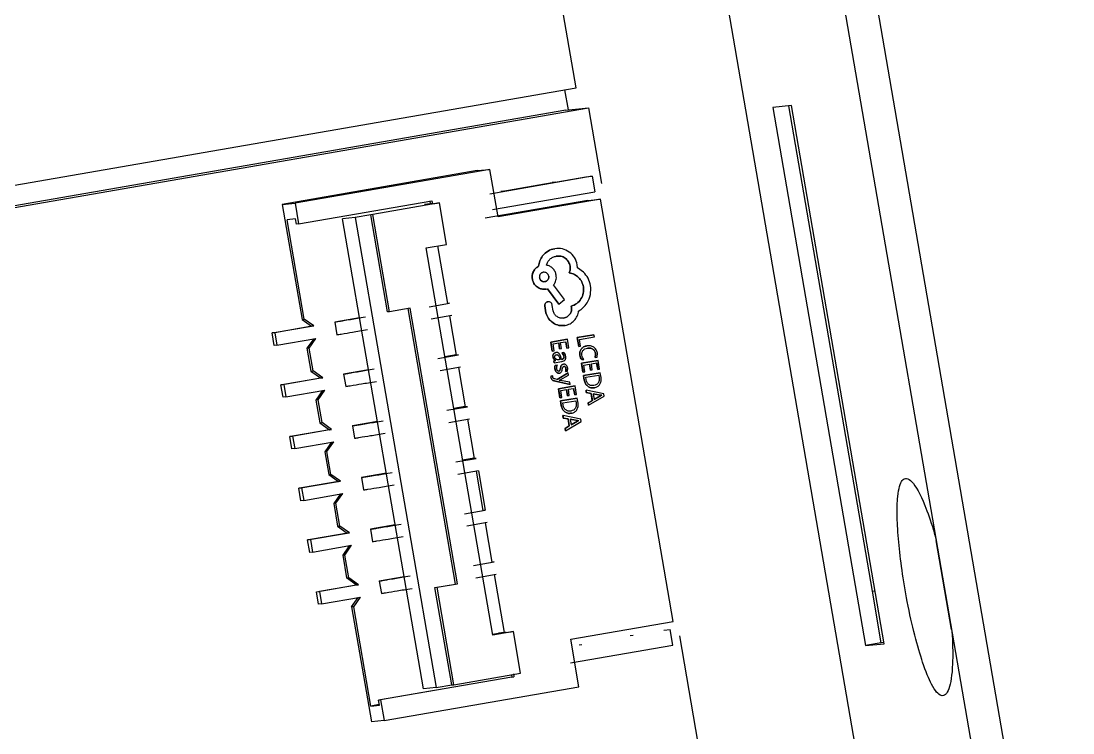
# Model space of a CAD drawing. Header units: millimetres. Extents: x 15 to 1184, y 5 to 836.
# Drawn here: x 823.96 to 833.98, y 615.25 to 622.03 of the extents above; entities that cross this region are included whole.
import ezdxf

# ---------------------------------------------------------------- set-up
doc = ezdxf.new("R2010")
doc.units = ezdxf.units.MM
doc.layers.get('0').update_dxf_attribs({"lineweight": 18})

msp = doc.modelspace()

# ---------------------------------------------------------------- linework, layer by layer
at = {"color": 7, "linetype": 'Continuous', "lineweight": 25}
for p, q in [((836.194, 598.476), (831.782, 624.098)), ((834.362, 607.296), (831.476, 624.049)), ((833.278, 607.151), (830.387, 623.939)), ((829.245, 621.393), (828.855, 623.66)), ((819.484, 619.699), (829.245, 621.393)), ((829.171, 621.184), (829.138, 621.375)), ((829.146, 621.181), (819.409, 619.491)), ((819.626, 619.513), (829.363, 621.203)), ((829.146, 621.181), (829.363, 621.203)), ((829.363, 621.203), (829.487, 620.481)), ((831.295, 621.223), (831.119, 621.205)), ((831.119, 621.205), (832.002, 616.081)), ((832.067, 616.6), (831.271, 621.221)), ((832.178, 616.099), (831.295, 621.223)), ((828.301, 620.604), (826.446, 620.282)), ((828.423, 620.616), (826.568, 620.294)), ((828.301, 620.604), (828.423, 620.616)), ((828.501, 620.163), (828.423, 620.616)), ((829.398, 620.55), (828.422, 620.381)), ((828.529, 620.406), (829.017, 620.49)), ((829.045, 620.493), (829.017, 620.49)), ((829.045, 620.493), (829.337, 620.544)), ((829.337, 620.544), (829.398, 620.55)), ((829.398, 620.55), (829.424, 620.402)), ((828.448, 620.233), (829.424, 620.402)), ((828.556, 620.408), (828.529, 620.406)), ((828.53, 620.404), (828.529, 620.406)), ((826.446, 620.282), (826.568, 620.294)), ((826.446, 620.282), (826.635, 619.188)), ((826.568, 620.294), (826.602, 620.097)), ((826.602, 620.097), (827.871, 620.317)), ((827.944, 620.296), (827.309, 620.186)), ((827.856, 620.287), (827.802, 620.282)), ((827.851, 620.315), (827.856, 620.287)), ((827.876, 620.289), (827.856, 620.287)), ((827.871, 620.317), (827.876, 620.289)), ((827.876, 620.289), (827.944, 620.296)), ((828.012, 619.902), (827.944, 620.296)), ((829.355, 620.32), (828.379, 620.151)), ((829.477, 620.332), (828.501, 620.163)), ((829.355, 620.32), (829.477, 620.332)), ((830.17, 616.312), (829.477, 620.332)), ((827.142, 620.159), (827.021, 620.146)), ((827.289, 620.184), (827.142, 620.159)), ((827.142, 620.159), (827.913, 615.682)), ((827.309, 620.186), (827.289, 620.184)), ((827.448, 619.258), (827.289, 620.184)), ((827.469, 619.26), (827.309, 620.186)), ((826.573, 620.144), (826.492, 620.136)), ((826.655, 619.19), (826.492, 620.136)), ((826.582, 620.095), (826.573, 620.144)), ((826.602, 620.097), (826.582, 620.095)), ((827.792, 615.669), (827.021, 620.146)), ((827.816, 619.868), (828.012, 619.902)), ((828.452, 616.18), (827.816, 619.868)), ((827.925, 619.887), (828.019, 619.34)), ((828.926, 619.793), (828.926, 619.793)), ((829.055, 619.79), (829.055, 619.79)), ((828.887, 619.693), (828.887, 619.693)), ((829.187, 619.695), (829.187, 619.695)), ((829.257, 619.68), (829.255, 619.707)), ((829.315, 619.638), (829.257, 619.68)), ((828.828, 619.572), (828.828, 619.571)), ((828.984, 619.599), (828.984, 619.599)), ((829.18, 619.631), (829.18, 619.631)), ((828.96, 619.476), (828.971, 619.478)), ((828.96, 619.476), (828.96, 619.476)), ((829.081, 619.332), (828.971, 619.478)), ((828.971, 619.478), (829.081, 619.332)), ((829.135, 619.378), (829.031, 619.517)), ((829.314, 619.496), (829.314, 619.496)), ((828.976, 619.356), (828.976, 619.356)), ((829.081, 619.332), (829.135, 619.378)), ((827.469, 619.26), (827.448, 619.258)), ((827.664, 619.294), (827.469, 619.26)), ((828.096, 616.667), (827.644, 619.29)), ((828.116, 616.669), (827.664, 619.294)), ((827.844, 619.308), (828.039, 619.342)), ((828.018, 619.34), (828.019, 619.34)), ((828.019, 619.34), (828.018, 619.34)), ((828.039, 619.342), (828.019, 619.34)), ((828.957, 619.249), (828.946, 619.317)), ((828.946, 619.317), (828.958, 619.25)), ((828.946, 619.317), (828.946, 619.317)), ((829.017, 619.319), (829.017, 619.326)), ((829.025, 619.268), (829.017, 619.319)), ((829.081, 619.332), (829.081, 619.332)), ((829.201, 619.304), (829.199, 619.313)), ((829.199, 619.313), (829.201, 619.304)), ((829.199, 619.313), (829.199, 619.313)), ((829.201, 619.304), (829.201, 619.304)), ((826.635, 619.188), (826.655, 619.19)), ((826.635, 619.188), (826.726, 619.123)), ((826.747, 619.125), (826.655, 619.19)), ((827.183, 619.201), (826.946, 619.16)), ((826.946, 619.16), (826.966, 619.041)), ((828.06, 619.224), (827.864, 619.19)), ((828.039, 619.222), (828.104, 618.847)), ((828.958, 619.25), (828.957, 619.249)), ((829.127, 619.2), (829.127, 619.2)), ((826.349, 619.058), (826.726, 619.123)), ((826.376, 619.061), (826.349, 619.058)), ((826.369, 618.94), (826.349, 619.058)), ((826.747, 619.125), (826.376, 619.061)), ((826.376, 619.061), (826.396, 618.942)), ((826.726, 619.123), (826.747, 619.125)), ((829.026, 619.154), (829.025, 619.154)), ((826.396, 618.942), (826.767, 619.007)), ((826.746, 619.003), (826.682, 618.912)), ((826.703, 618.914), (826.767, 619.007)), ((829.004, 618.972), (829.163, 618.998)), ((829.163, 618.998), (829.004, 618.972)), ((829.018, 618.886), (829.004, 618.972)), ((829.004, 618.972), (829.004, 618.972)), ((829.004, 618.972), (829.018, 618.886)), ((829.025, 618.954), (829.079, 618.963)), ((829.088, 618.906), (829.079, 618.963)), ((829.079, 618.963), (829.088, 618.906)), ((829.097, 618.966), (829.148, 618.975)), ((829.107, 618.909), (829.097, 618.966)), ((829.158, 618.913), (829.148, 618.975)), ((829.148, 618.975), (829.158, 618.913)), ((829.163, 618.998), (829.163, 618.998)), ((829.177, 618.916), (829.163, 618.998)), ((829.256, 619.014), (829.415, 619.04)), ((829.415, 619.04), (829.256, 619.014)), ((829.27, 618.929), (829.256, 619.014)), ((829.256, 619.014), (829.256, 619.014)), ((829.256, 619.014), (829.27, 618.929)), ((829.278, 618.996), (829.419, 619.02)), ((829.288, 618.932), (829.278, 618.996)), ((829.415, 619.04), (829.415, 619.04)), ((829.419, 619.02), (829.415, 619.04)), ((826.396, 618.942), (826.369, 618.94)), ((826.703, 618.914), (826.682, 618.912)), ((826.682, 618.912), (826.72, 618.695)), ((826.74, 618.697), (826.703, 618.914)), ((829.018, 618.886), (829.036, 618.889)), ((829.018, 618.886), (829.018, 618.886)), ((829.036, 618.889), (829.025, 618.954)), ((829.029, 618.858), (829.029, 618.858)), ((829.052, 618.872), (829.052, 618.872)), ((829.088, 618.906), (829.107, 618.909)), ((829.088, 618.906), (829.088, 618.906)), ((829.109, 618.87), (829.129, 618.873)), ((829.129, 618.873), (829.109, 618.87)), ((829.109, 618.87), (829.109, 618.87)), ((829.129, 618.873), (829.129, 618.873)), ((829.158, 618.913), (829.177, 618.916)), ((829.158, 618.913), (829.158, 618.913)), ((829.27, 618.929), (829.288, 618.932)), ((829.27, 618.929), (829.27, 618.929)), ((829.294, 618.905), (829.294, 618.905)), ((829.348, 618.935), (829.348, 618.935)), ((829.403, 618.905), (829.403, 618.905)), ((829.428, 618.864), (829.428, 618.864)), ((829.446, 618.828), (829.447, 618.867)), ((827.929, 618.815), (828.124, 618.849)), ((828.103, 618.851), (827.995, 618.832)), ((828.103, 618.849), (827.995, 618.83)), ((828.103, 618.847), (828.104, 618.847)), ((828.104, 618.847), (828.103, 618.847)), ((828.124, 618.849), (828.104, 618.847)), ((829.025, 618.83), (829.025, 618.83)), ((829.033, 618.794), (829.051, 618.797)), ((829.051, 618.797), (829.033, 618.794)), ((829.036, 618.774), (829.033, 618.794)), ((829.033, 618.794), (829.037, 618.774)), ((829.033, 618.794), (829.033, 618.794)), ((829.037, 618.774), (829.036, 618.774)), ((829.037, 618.774), (829.11, 618.786)), ((829.057, 618.851), (829.057, 618.851)), ((829.072, 618.848), (829.072, 618.848)), ((829.09, 618.804), (829.079, 618.802)), ((829.09, 618.804), (829.079, 618.802)), ((829.079, 618.802), (829.079, 618.802)), ((829.082, 618.83), (829.09, 618.804)), ((829.082, 618.83), (829.09, 618.804)), ((829.082, 618.83), (829.082, 618.83)), ((829.09, 618.804), (829.09, 618.804)), ((829.105, 618.806), (829.095, 618.84)), ((829.124, 618.761), (829.124, 618.761)), ((829.129, 618.834), (829.129, 618.834)), ((829.281, 618.847), (829.281, 618.847)), ((829.296, 618.77), (829.455, 618.797)), ((829.455, 618.797), (829.296, 618.77)), ((829.31, 618.684), (829.296, 618.77)), ((829.296, 618.77), (829.296, 618.77)), ((829.296, 618.77), (829.311, 618.684)), ((829.298, 618.804), (829.317, 618.807)), ((829.298, 618.804), (829.298, 618.804)), ((829.318, 618.753), (829.371, 618.762)), ((829.381, 618.704), (829.371, 618.762)), ((829.371, 618.762), (829.381, 618.704)), ((829.39, 618.765), (829.441, 618.773)), ((829.399, 618.707), (829.39, 618.765)), ((829.425, 618.825), (829.446, 618.828)), ((829.425, 618.825), (829.425, 618.825)), ((829.451, 618.711), (829.44, 618.773)), ((829.441, 618.773), (829.451, 618.711)), ((829.455, 618.797), (829.455, 618.797)), ((829.469, 618.714), (829.455, 618.797)), ((826.72, 618.695), (826.74, 618.697)), ((826.72, 618.695), (826.811, 618.63)), ((826.832, 618.632), (826.74, 618.697)), ((827.268, 618.708), (827.031, 618.667)), ((827.031, 618.667), (827.051, 618.549)), ((828.144, 618.731), (827.949, 618.697)), ((828.124, 618.729), (828.189, 618.354)), ((829.044, 618.716), (829.043, 618.716)), ((829.045, 618.748), (829.065, 618.751)), ((829.066, 618.751), (829.045, 618.748)), ((829.045, 618.748), (829.045, 618.748)), ((829.058, 618.684), (829.058, 618.684)), ((829.063, 618.614), (829.169, 618.678)), ((829.169, 618.678), (829.063, 618.614)), ((829.065, 618.751), (829.066, 618.751)), ((829.079, 618.695), (829.079, 618.695)), ((829.085, 618.675), (829.085, 618.675)), ((829.089, 618.702), (829.096, 618.725)), ((829.096, 618.725), (829.089, 618.702)), ((829.089, 618.702), (829.089, 618.702)), ((829.092, 618.611), (829.173, 618.656)), ((829.096, 618.725), (829.096, 618.725)), ((829.107, 618.752), (829.107, 618.752)), ((829.113, 618.713), (829.119, 618.734)), ((829.129, 618.74), (829.129, 618.74)), ((829.141, 618.736), (829.141, 618.736)), ((829.145, 618.69), (829.164, 618.694)), ((829.145, 618.69), (829.145, 618.69)), ((829.148, 618.721), (829.148, 618.721)), ((829.164, 618.694), (829.165, 618.722)), ((829.173, 618.656), (829.169, 618.678)), ((829.169, 618.678), (829.169, 618.678)), ((829.311, 618.684), (829.31, 618.684)), ((829.311, 618.684), (829.329, 618.687)), ((829.316, 618.654), (829.475, 618.68)), ((829.475, 618.68), (829.316, 618.654)), ((829.329, 618.687), (829.318, 618.753)), ((829.337, 618.636), (829.46, 618.656)), ((829.381, 618.704), (829.399, 618.707)), ((829.381, 618.704), (829.381, 618.704)), ((829.451, 618.711), (829.469, 618.714)), ((829.451, 618.711), (829.451, 618.711)), ((829.46, 618.656), (829.464, 618.632)), ((829.46, 618.656), (829.464, 618.632)), ((829.482, 618.634), (829.475, 618.68)), ((829.475, 618.68), (829.475, 618.68)), ((826.434, 618.565), (826.811, 618.631)), ((826.461, 618.568), (826.434, 618.565)), ((826.454, 618.447), (826.434, 618.565)), ((826.832, 618.632), (826.461, 618.568)), ((826.461, 618.568), (826.481, 618.45)), ((826.811, 618.63), (826.832, 618.632)), ((829.004, 618.646), (829.022, 618.649)), ((829.022, 618.649), (829.004, 618.646)), ((829.004, 618.646), (829.005, 618.633)), ((829.022, 618.638), (829.022, 618.649)), ((829.063, 618.614), (829.041, 618.62)), ((829.187, 618.568), (829.048, 618.598)), ((829.048, 618.598), (829.187, 618.568)), ((829.048, 618.598), (829.048, 618.598)), ((829.083, 618.607), (829.092, 618.611)), ((829.093, 618.606), (829.084, 618.607)), ((829.184, 618.589), (829.093, 618.606)), ((829.187, 618.568), (829.184, 618.589)), ((829.187, 618.568), (829.187, 618.568)), ((829.323, 618.61), (829.316, 618.654)), ((829.316, 618.654), (829.323, 618.61)), ((829.316, 618.654), (829.316, 618.654)), ((829.323, 618.61), (829.323, 618.61)), ((829.341, 618.613), (829.337, 618.636)), ((829.415, 618.558), (829.414, 618.558)), ((829.456, 618.583), (829.456, 618.583)), ((829.464, 618.632), (829.464, 618.632)), ((826.481, 618.45), (826.852, 618.514)), ((826.83, 618.51), (826.767, 618.419)), ((826.787, 618.422), (826.852, 618.514)), ((829.077, 618.527), (829.236, 618.554)), ((829.236, 618.554), (829.077, 618.527)), ((829.091, 618.441), (829.077, 618.527)), ((829.077, 618.527), (829.077, 618.527)), ((829.077, 618.527), (829.092, 618.441)), ((829.099, 618.51), (829.152, 618.519)), ((829.11, 618.444), (829.099, 618.51)), ((829.162, 618.461), (829.152, 618.519)), ((829.152, 618.519), (829.162, 618.461)), ((829.162, 618.461), (829.18, 618.464)), ((829.162, 618.461), (829.162, 618.461)), ((829.171, 618.522), (829.221, 618.53)), ((829.18, 618.464), (829.171, 618.522)), ((829.232, 618.468), (829.221, 618.53)), ((829.221, 618.53), (829.232, 618.468)), ((829.232, 618.468), (829.25, 618.471)), ((829.232, 618.468), (829.232, 618.468)), ((829.236, 618.554), (829.236, 618.554)), ((829.25, 618.471), (829.236, 618.554)), ((829.342, 618.491), (829.339, 618.514)), ((829.339, 618.514), (829.342, 618.491)), ((829.508, 618.479), (829.339, 618.514)), ((829.339, 618.514), (829.339, 618.514)), ((829.388, 618.483), (829.342, 618.491)), ((829.342, 618.491), (829.388, 618.483)), ((829.342, 618.491), (829.342, 618.491)), ((829.355, 618.551), (829.355, 618.551)), ((829.363, 618.37), (829.511, 618.457)), ((829.399, 618.416), (829.388, 618.483)), ((829.388, 618.483), (829.4, 618.416)), ((829.388, 618.483), (829.388, 618.483)), ((829.407, 618.479), (829.477, 618.466)), ((829.478, 618.466), (829.408, 618.48)), ((829.408, 618.48), (829.416, 618.426)), ((829.416, 618.426), (829.479, 618.461)), ((829.478, 618.461), (829.416, 618.426)), ((829.419, 618.537), (829.419, 618.537)), ((829.477, 618.466), (829.489, 618.466)), ((829.477, 618.466), (829.478, 618.466)), ((829.489, 618.466), (829.478, 618.466)), ((829.489, 618.466), (829.479, 618.461)), ((829.511, 618.457), (829.508, 618.479)), ((826.481, 618.45), (826.454, 618.447)), ((826.787, 618.422), (826.767, 618.419)), ((826.767, 618.419), (826.804, 618.203)), ((826.825, 618.205), (826.787, 618.422)), ((828.014, 618.323), (828.209, 618.356)), ((828.188, 618.358), (828.08, 618.339)), ((828.188, 618.356), (828.08, 618.337)), ((828.188, 618.354), (828.189, 618.354)), ((828.189, 618.354), (828.188, 618.354)), ((828.209, 618.356), (828.189, 618.354)), ((829.092, 618.441), (829.091, 618.441)), ((829.092, 618.441), (829.11, 618.444)), ((829.096, 618.411), (829.255, 618.437)), ((829.104, 618.367), (829.096, 618.411)), ((829.097, 618.411), (829.096, 618.411)), ((829.256, 618.437), (829.097, 618.411)), ((829.097, 618.411), (829.104, 618.367)), ((829.104, 618.367), (829.104, 618.367)), ((829.118, 618.393), (829.241, 618.413)), ((829.122, 618.37), (829.118, 618.393)), ((829.241, 618.413), (829.245, 618.389)), ((829.241, 618.413), (829.245, 618.389)), ((829.245, 618.389), (829.245, 618.389)), ((829.256, 618.437), (829.255, 618.437)), ((829.263, 618.391), (829.256, 618.437)), ((829.359, 618.393), (829.399, 618.416)), ((829.4, 618.416), (829.359, 618.393)), ((829.362, 618.37), (829.359, 618.393)), ((829.359, 618.393), (829.363, 618.37)), ((829.359, 618.393), (829.359, 618.393)), ((829.363, 618.37), (829.362, 618.37)), ((829.4, 618.416), (829.399, 618.416)), ((829.123, 618.248), (829.119, 618.271)), ((829.12, 618.271), (829.119, 618.271)), ((829.12, 618.271), (829.123, 618.248)), ((829.289, 618.237), (829.12, 618.271)), ((829.136, 618.308), (829.136, 618.308)), ((829.195, 618.315), (829.195, 618.315)), ((829.2, 618.294), (829.2, 618.294)), ((829.237, 618.34), (829.237, 618.34)), ((826.804, 618.203), (826.825, 618.205)), ((826.804, 618.203), (826.896, 618.137)), ((826.916, 618.139), (826.825, 618.205)), ((827.353, 618.215), (827.116, 618.174)), ((827.116, 618.174), (827.136, 618.056)), ((828.229, 618.238), (828.034, 618.204)), ((828.209, 618.236), (828.273, 617.862)), ((829.169, 618.24), (829.123, 618.248)), ((829.123, 618.248), (829.169, 618.24)), ((829.123, 618.248), (829.123, 618.248)), ((829.139, 618.15), (829.18, 618.173)), ((829.18, 618.173), (829.14, 618.15)), ((829.143, 618.127), (829.292, 618.214)), ((829.18, 618.173), (829.169, 618.24)), ((829.169, 618.24), (829.18, 618.173)), ((829.169, 618.24), (829.169, 618.24)), ((829.18, 618.173), (829.18, 618.173)), ((829.258, 618.224), (829.188, 618.237)), ((829.188, 618.237), (829.197, 618.183)), ((829.188, 618.237), (829.258, 618.224)), ((829.197, 618.183), (829.259, 618.218)), ((829.259, 618.218), (829.197, 618.183)), ((829.27, 618.223), (829.258, 618.224)), ((829.258, 618.224), (829.27, 618.223)), ((829.258, 618.224), (829.258, 618.224)), ((829.27, 618.223), (829.259, 618.218)), ((829.292, 618.214), (829.289, 618.237)), ((826.518, 618.072), (826.896, 618.138)), ((826.545, 618.075), (826.518, 618.072)), ((826.539, 617.954), (826.518, 618.072)), ((826.916, 618.139), (826.545, 618.075)), ((826.545, 618.075), (826.566, 617.957)), ((826.896, 618.137), (826.916, 618.139)), ((829.143, 618.127), (829.139, 618.15)), ((829.14, 618.15), (829.139, 618.15)), ((829.14, 618.15), (829.143, 618.127)), ((829.143, 618.127), (829.143, 618.127)), ((826.566, 617.957), (826.539, 617.954)), ((826.566, 617.957), (826.937, 618.021)), ((826.915, 618.017), (826.852, 617.927)), ((826.872, 617.929), (826.937, 618.021)), ((826.872, 617.929), (826.852, 617.927)), ((826.852, 617.927), (826.889, 617.71)), ((826.91, 617.712), (826.872, 617.929)), ((828.098, 617.83), (828.294, 617.864)), ((828.273, 617.865), (828.164, 617.847)), ((828.273, 617.863), (828.165, 617.844)), ((828.294, 617.864), (828.273, 617.862)), ((828.273, 617.862), (828.273, 617.862)), ((828.273, 617.862), (828.273, 617.862)), ((826.889, 617.71), (826.91, 617.712)), ((826.889, 617.71), (826.981, 617.645)), ((827.001, 617.647), (826.91, 617.712)), ((827.438, 617.723), (827.201, 617.681)), ((827.201, 617.681), (827.221, 617.563)), ((828.314, 617.745), (828.119, 617.712)), ((828.294, 617.743), (828.358, 617.369)), ((828.314, 617.745), (828.379, 617.371)), ((826.603, 617.58), (826.98, 617.645)), ((826.63, 617.582), (826.603, 617.58)), ((826.624, 617.461), (826.603, 617.58)), ((827.001, 617.647), (826.63, 617.582)), ((826.63, 617.582), (826.651, 617.464)), ((826.981, 617.645), (827.001, 617.647)), ((826.651, 617.464), (826.624, 617.461)), ((826.651, 617.464), (827.022, 617.528)), ((827, 617.525), (826.937, 617.434)), ((826.957, 617.436), (827.022, 617.528)), ((826.957, 617.436), (826.937, 617.434)), ((826.937, 617.434), (826.974, 617.217)), ((826.994, 617.219), (826.957, 617.436)), ((828.183, 617.337), (828.379, 617.371)), ((828.379, 617.371), (828.358, 617.369)), ((828.358, 617.369), (828.358, 617.369)), ((828.358, 617.369), (828.358, 617.369)), ((828.399, 617.253), (828.204, 617.219)), ((826.688, 617.087), (827.065, 617.152)), ((827.086, 617.154), (826.715, 617.09)), ((826.974, 617.217), (826.994, 617.219)), ((826.974, 617.217), (827.066, 617.152)), ((827.086, 617.154), (826.994, 617.219)), ((827.066, 617.152), (827.086, 617.154)), ((827.523, 617.23), (827.286, 617.189)), ((827.286, 617.189), (827.306, 617.07)), ((828.379, 617.251), (828.443, 616.876)), ((826.715, 617.09), (826.688, 617.087)), ((826.708, 616.969), (826.688, 617.087)), ((826.715, 617.09), (826.736, 616.971)), ((832.821, 616.235), (832.675, 617.081)), ((826.736, 616.971), (826.708, 616.969)), ((826.736, 616.971), (827.107, 617.036)), ((827.085, 617.032), (827.022, 616.941)), ((827.042, 616.943), (827.107, 617.036)), ((827.042, 616.943), (827.022, 616.941)), ((827.022, 616.941), (827.059, 616.725)), ((827.079, 616.727), (827.042, 616.943)), ((828.268, 616.844), (828.463, 616.878)), ((828.442, 616.876), (828.443, 616.876)), ((828.443, 616.876), (828.442, 616.876)), ((828.463, 616.878), (828.443, 616.876)), ((828.289, 616.726), (828.484, 616.76)), ((828.463, 616.758), (828.559, 616.205)), ((826.773, 616.594), (827.15, 616.66)), ((827.171, 616.661), (826.8, 616.597)), ((827.059, 616.725), (827.079, 616.727)), ((827.151, 616.659), (827.059, 616.725)), ((827.171, 616.661), (827.079, 616.727)), ((827.151, 616.659), (827.171, 616.661)), ((827.608, 616.737), (827.37, 616.696)), ((827.37, 616.696), (827.391, 616.578)), ((827.9, 616.634), (828.096, 616.667)), ((827.921, 616.636), (828.116, 616.669)), ((828.096, 616.667), (828.116, 616.669)), ((826.773, 616.594), (826.8, 616.597)), ((826.793, 616.476), (826.773, 616.594)), ((826.8, 616.597), (826.82, 616.479)), ((827.9, 616.634), (827.921, 616.636)), ((828.06, 615.707), (827.9, 616.634)), ((828.08, 615.709), (827.921, 616.636)), ((832.067, 616.6), (832.091, 616.604)), ((832.151, 616.107), (832.067, 616.6)), ((826.82, 616.479), (826.793, 616.476)), ((826.82, 616.479), (827.191, 616.543)), ((827.107, 616.449), (827.17, 616.539)), ((827.127, 616.451), (827.107, 616.449)), ((827.127, 616.451), (827.191, 616.543)), ((827.29, 615.505), (827.127, 616.451)), ((827.107, 616.449), (827.295, 615.355)), ((829.193, 616.142), (830.17, 616.312)), ((828.45, 616.19), (828.505, 616.199)), ((828.647, 616.214), (828.452, 616.18)), ((828.559, 616.205), (828.505, 616.199)), ((828.579, 616.207), (828.559, 616.205)), ((828.579, 616.207), (828.647, 616.214)), ((828.715, 615.819), (828.647, 616.214)), ((829.788, 616.177), (829.761, 616.174)), ((830.081, 616.228), (830.142, 616.234)), ((830.167, 616.086), (830.142, 616.234)), ((830.228, 616.175), (831.826, 606.899)), ((829.191, 615.916), (830.167, 616.086)), ((829.271, 615.689), (829.193, 616.142)), ((829.273, 616.089), (829.3, 616.092)), ((832.151, 616.107), (832.002, 616.081)), ((832.002, 616.081), (832.178, 616.099)), ((832.176, 616.111), (832.151, 616.107)), ((828.632, 615.782), (827.363, 615.562)), ((828.08, 615.709), (828.715, 615.819)), ((828.628, 615.804), (828.632, 615.782)), ((828.632, 615.782), (828.652, 615.784)), ((828.647, 615.813), (828.652, 615.784)), ((827.417, 615.367), (829.271, 615.689)), ((827.913, 615.682), (827.792, 615.669)), ((827.913, 615.682), (828.06, 615.707)), ((828.06, 615.707), (828.08, 615.709)), ((827.363, 615.562), (827.383, 615.564)), ((827.371, 615.513), (827.363, 615.562)), ((827.857, 615.646), (827.383, 615.564)), ((827.383, 615.564), (827.417, 615.367)), ((827.37, 615.519), (827.29, 615.505)), ((827.29, 615.505), (827.371, 615.513)), ((827.417, 615.367), (827.295, 615.355))]:
    msp.add_line(p, q, dxfattribs=at)
for points, knots in [([(828.926, 619.793), (828.942, 619.81), (828.974, 619.844), (829.019, 619.856), (829.041, 619.861)], [0, 0, 0, 0, 0.0685851, 0.1368976, 0.1368976, 0.1368976, 0.1368976]), ([(829.041, 619.861), (829.019, 619.856), (828.974, 619.844), (828.942, 619.81), (828.926, 619.793)], [0, 0, 0, 0, 0.0683145, 0.136899, 0.136899, 0.136899, 0.136899]), ([(829.179, 619.829), (829.158, 619.842), (829.115, 619.867), (829.066, 619.863), (829.041, 619.861)], [0, 0, 0, 0, 0.0722958, 0.1449073, 0.1449073, 0.1449073, 0.1449073]), ([(828.887, 619.693), (828.89, 619.711), (828.895, 619.747), (828.916, 619.778), (828.926, 619.793)], [0, 0, 0, 0, 0.0545451, 0.1090349, 0.1090349, 0.1090349, 0.1090349]), ([(828.926, 619.793), (828.916, 619.778), (828.895, 619.747), (828.89, 619.711), (828.887, 619.693)], [0, 0, 0, 0, 0.0544885, 0.1090349, 0.1090349, 0.1090349, 0.1090349]), ([(828.963, 619.704), (828.966, 619.715), (828.974, 619.736), (828.995, 619.762), (829.023, 619.782), (829.045, 619.787), (829.055, 619.79)], [0, 0, 0, 0, 0.033169, 0.0658727, 0.0998392, 0.1333384, 0.1333384, 0.1333384, 0.1333384]), ([(829.187, 619.695), (829.183, 619.709), (829.175, 619.739), (829.142, 619.772), (829.101, 619.793), (829.07, 619.791), (829.055, 619.79)], [0, 0, 0, 0, 0.0448895, 0.0902248, 0.1353175, 0.1804953, 0.1804953, 0.1804953, 0.1804953]), ([(829.055, 619.79), (829.071, 619.791), (829.101, 619.793), (829.142, 619.772), (829.175, 619.739), (829.183, 619.709), (829.187, 619.695)], [0, 0, 0, 0, 0.0451778, 0.0902705, 0.1356057, 0.1804953, 0.1804953, 0.1804953, 0.1804953]), ([(829.255, 619.707), (829.249, 619.731), (829.236, 619.78), (829.198, 619.813), (829.179, 619.829)], [0, 0, 0, 0, 0.0733914, 0.1473153, 0.1473153, 0.1473153, 0.1473153]), ([(828.828, 619.571), (828.827, 619.584), (828.825, 619.608), (828.836, 619.643), (828.857, 619.674), (828.877, 619.686), (828.887, 619.693)], [0, 0, 0, 0, 0.0362518, 0.0727021, 0.1082073, 0.1438561, 0.1438561, 0.1438561, 0.1438561]), ([(828.887, 619.693), (828.877, 619.686), (828.857, 619.674), (828.837, 619.643), (828.825, 619.608), (828.827, 619.584), (828.828, 619.572)], [0, 0, 0, 0, 0.0356488, 0.071154, 0.1076043, 0.1438561, 0.1438561, 0.1438561, 0.1438561]), ([(829.055, 619.609), (829.052, 619.621), (829.046, 619.644), (829.024, 619.673), (828.996, 619.695), (828.974, 619.701), (828.963, 619.704)], [0, 0, 0, 0, 0.0356555, 0.0711846, 0.1062432, 0.1406624, 0.1406624, 0.1406624, 0.1406624]), ([(829.18, 619.631), (829.184, 619.642), (829.19, 619.662), (829.188, 619.684), (829.187, 619.695)], [0, 0, 0, 0, 0.03252899, 0.06437099, 0.06437099, 0.06437099, 0.06437099]), ([(829.187, 619.695), (829.188, 619.684), (829.19, 619.662), (829.184, 619.642), (829.18, 619.631)], [0, 0, 0, 0, 0.03179664, 0.06437139, 0.06437139, 0.06437139, 0.06437139]), ([(828.828, 619.572), (828.832, 619.557), (828.84, 619.527), (828.873, 619.494), (828.914, 619.473), (828.945, 619.475), (828.96, 619.476)], [0, 0, 0, 0, 0.0451776, 0.09027, 0.1356051, 0.1804944, 0.1804944, 0.1804944, 0.1804944]), ([(828.96, 619.476), (828.945, 619.475), (828.914, 619.473), (828.873, 619.494), (828.84, 619.527), (828.832, 619.557), (828.828, 619.571)], [0, 0, 0, 0, 0.0448893, 0.0902243, 0.1353168, 0.1804944, 0.1804944, 0.1804944, 0.1804944]), ([(828.984, 619.599), (828.982, 619.604), (828.979, 619.616), (828.968, 619.626), (828.958, 619.633), (828.947, 619.637), (828.935, 619.637), (828.924, 619.634), (828.913, 619.629), (828.904, 619.62), (828.898, 619.61), (828.895, 619.599), (828.895, 619.59), (828.895, 619.584)], [0, 0, 0, 0, 0.0173802, 0.0348169, 0.0436173, 0.0522448, 0.0704031, 0.0792214, 0.0878545, 0.1059949, 0.1146645, 0.1231605, 0.1409618, 0.1409618, 0.1409618, 0.1409618]), ([(828.895, 619.584), (828.897, 619.578), (828.9, 619.567), (828.911, 619.556), (828.921, 619.55), (828.932, 619.546), (828.944, 619.546), (828.955, 619.549), (828.966, 619.554), (828.975, 619.562), (828.981, 619.573), (828.985, 619.584), (828.984, 619.593), (828.984, 619.599)], [0, 0, 0, 0, 0.0177389, 0.0354279, 0.0440975, 0.0525936, 0.0703952, 0.079215, 0.0878488, 0.1059869, 0.1146566, 0.1231527, 0.1409542, 0.1409542, 0.1409542, 0.1409542]), ([(828.984, 619.599), (828.984, 619.593), (828.984, 619.584), (828.981, 619.573), (828.975, 619.562), (828.966, 619.554), (828.955, 619.549), (828.944, 619.546), (828.932, 619.546), (828.921, 619.55), (828.911, 619.556), (828.9, 619.567), (828.897, 619.578), (828.895, 619.584)], [0, 0, 0, 0, 0.0178016, 0.0262977, 0.0349673, 0.0531054, 0.0617392, 0.0705591, 0.0883606, 0.0968567, 0.1055264, 0.1232154, 0.1409542, 0.1409542, 0.1409542, 0.1409542]), ([(829.031, 619.517), (829.036, 619.524), (829.045, 619.537), (829.054, 619.56), (829.058, 619.584), (829.056, 619.601), (829.055, 619.609)], [0, 0, 0, 0, 0.02493765, 0.04881374, 0.07285998, 0.09828335, 0.09828335, 0.09828335, 0.09828335]), ([(829.314, 619.496), (829.31, 619.513), (829.301, 619.547), (829.27, 619.588), (829.229, 619.619), (829.197, 619.627), (829.18, 619.631)], [0, 0, 0, 0, 0.051442, 0.1026845, 0.1524113, 0.2026832, 0.2026832, 0.2026832, 0.2026832]), ([(829.18, 619.631), (829.197, 619.627), (829.229, 619.619), (829.27, 619.588), (829.301, 619.547), (829.31, 619.513), (829.314, 619.496)], [0, 0, 0, 0, 0.0502719, 0.0999987, 0.1512412, 0.2026832, 0.2026832, 0.2026832, 0.2026832]), ([(829.382, 619.509), (829.376, 619.533), (829.364, 619.582), (829.331, 619.619), (829.315, 619.638)], [0, 0, 0, 0, 0.0734073, 0.1478622, 0.1478622, 0.1478622, 0.1478622]), ([(829.199, 619.313), (829.217, 619.32), (829.254, 619.335), (829.293, 619.381), (829.318, 619.436), (829.315, 619.476), (829.314, 619.496)], [0, 0, 0, 0, 0.0584236, 0.1175894, 0.176868, 0.2362064, 0.2362064, 0.2362064, 0.2362064]), ([(829.314, 619.496), (829.316, 619.476), (829.318, 619.436), (829.293, 619.381), (829.254, 619.335), (829.217, 619.32), (829.199, 619.313)], [0, 0, 0, 0, 0.0593385, 0.1186171, 0.1777829, 0.2362064, 0.2362064, 0.2362064, 0.2362064]), ([(829.349, 619.344), (829.362, 619.37), (829.388, 619.422), (829.384, 619.48), (829.382, 619.509)], [0, 0, 0, 0, 0.0867663, 0.1715449, 0.1715449, 0.1715449, 0.1715449]), ([(828.946, 619.317), (828.946, 619.321), (828.947, 619.33), (828.953, 619.342), (828.963, 619.352), (828.972, 619.355), (828.976, 619.356)], [0, 0, 0, 0, 0.01325131, 0.02676203, 0.0400046, 0.05357642, 0.05357642, 0.05357642, 0.05357642]), ([(828.976, 619.356), (828.972, 619.355), (828.963, 619.352), (828.953, 619.342), (828.947, 619.33), (828.947, 619.321), (828.946, 619.317)], [0, 0, 0, 0, 0.01357182, 0.0268144, 0.04032512, 0.05357642, 0.05357642, 0.05357642, 0.05357642]), ([(829.017, 619.326), (829.016, 619.331), (829.014, 619.338), (829.008, 619.345), (829.001, 619.351), (828.99, 619.356), (828.981, 619.356), (828.976, 619.356)], [0, 0, 0, 0, 0.01422773, 0.02103591, 0.02800307, 0.04197996, 0.05588581, 0.05588581, 0.05588581, 0.05588581]), ([(829.127, 619.2), (829.116, 619.199), (829.093, 619.198), (829.062, 619.212), (829.037, 619.236), (829.029, 619.257), (829.025, 619.268)], [0, 0, 0, 0, 0.033896, 0.0672063, 0.1008843, 0.1343017, 0.1343017, 0.1343017, 0.1343017]), ([(829.127, 619.2), (829.138, 619.203), (829.161, 619.21), (829.183, 619.232), (829.195, 619.252), (829.203, 619.274), (829.201, 619.292), (829.201, 619.304)], [0, 0, 0, 0, 0.0349569, 0.0703678, 0.0883145, 0.1056021, 0.1409818, 0.1409818, 0.1409818, 0.1409818]), ([(829.201, 619.304), (829.201, 619.292), (829.203, 619.274), (829.195, 619.252), (829.183, 619.232), (829.161, 619.21), (829.138, 619.203), (829.127, 619.2)], [0, 0, 0, 0, 0.0353796, 0.0526672, 0.070614, 0.1060248, 0.1409818, 0.1409818, 0.1409818, 0.1409818]), ([(829.14, 619.13), (829.156, 619.134), (829.189, 619.143), (829.228, 619.176), (829.258, 619.218), (829.266, 619.251), (829.269, 619.267)], [0, 0, 0, 0, 0.0501604, 0.1006654, 0.1513151, 0.2014298, 0.2014298, 0.2014298, 0.2014298]), ([(829.269, 619.267), (829.285, 619.277), (829.316, 619.298), (829.337, 619.328), (829.349, 619.344)], [0, 0, 0, 0, 0.0543519, 0.1109826, 0.1109826, 0.1109826, 0.1109826]), ([(827.238, 619.208), (827.212, 619.204), (827.159, 619.195), (827.096, 619.185), (827.04, 619.175), (826.988, 619.167), (826.96, 619.162), (826.946, 619.16)], [0, 0, 0, 0, 0.0737318, 0.1479653, 0.2214792, 0.2597012, 0.2962103, 0.2962103, 0.2962103, 0.2962103]), ([(829.025, 619.154), (829.009, 619.167), (828.978, 619.192), (828.964, 619.23), (828.957, 619.249)], [0, 0, 0, 0, 0.060133, 0.1196159, 0.1196159, 0.1196159, 0.1196159]), ([(828.958, 619.25), (828.964, 619.23), (828.978, 619.192), (829.01, 619.167), (829.026, 619.154)], [0, 0, 0, 0, 0.0594774, 0.1196167, 0.1196167, 0.1196167, 0.1196167]), ([(826.966, 619.041), (826.98, 619.044), (827.036, 619.053), (827.106, 619.065), (827.179, 619.077), (827.232, 619.086), (827.259, 619.09)], [0, 0, 0, 0, 0.0362381, 0.1479287, 0.2223209, 0.2962103, 0.2962103, 0.2962103, 0.2962103]), ([(829.14, 619.13), (829.12, 619.128), (829.079, 619.125), (829.043, 619.144), (829.025, 619.154)], [0, 0, 0, 0, 0.0598555, 0.1194885, 0.1194885, 0.1194885, 0.1194885]), ([(829.026, 619.154), (829.043, 619.144), (829.079, 619.125), (829.12, 619.128), (829.14, 619.13)], [0, 0, 0, 0, 0.0596231, 0.1194897, 0.1194897, 0.1194897, 0.1194897]), ([(829.025, 618.83), (829.024, 618.835), (829.023, 618.845), (829.027, 618.853), (829.029, 618.858)], [0, 0, 0, 0, 0.01522851, 0.02885826, 0.02885826, 0.02885826, 0.02885826]), ([(829.029, 618.858), (829.027, 618.853), (829.023, 618.845), (829.024, 618.835), (829.025, 618.83)], [0, 0, 0, 0, 0.01363199, 0.02885827, 0.02885827, 0.02885827, 0.02885827]), ([(829.029, 618.858), (829.03, 618.859), (829.033, 618.863), (829.04, 618.868), (829.047, 618.87), (829.052, 618.872)], [0, 0, 0, 0, 0.00654868, 0.01307619, 0.02710585, 0.02710585, 0.02710585, 0.02710585]), ([(829.052, 618.872), (829.047, 618.87), (829.041, 618.868), (829.033, 618.863), (829.031, 618.859), (829.029, 618.858)], [0, 0, 0, 0, 0.01402966, 0.02055717, 0.02710585, 0.02710585, 0.02710585, 0.02710585]), ([(829.095, 618.84), (829.093, 618.845), (829.089, 618.855), (829.081, 618.865), (829.073, 618.87), (829.064, 618.873), (829.057, 618.872), (829.052, 618.872)], [0, 0, 0, 0, 0.01738422, 0.03169179, 0.03834399, 0.04505544, 0.05979906, 0.05979906, 0.05979906, 0.05979906]), ([(829.129, 618.834), (829.128, 618.841), (829.124, 618.854), (829.114, 618.864), (829.109, 618.87)], [0, 0, 0, 0, 0.02022672, 0.0412538, 0.0412538, 0.0412538, 0.0412538]), ([(829.109, 618.87), (829.114, 618.864), (829.124, 618.854), (829.128, 618.841), (829.129, 618.834)], [0, 0, 0, 0, 0.02102708, 0.0412538, 0.0412538, 0.0412538, 0.0412538]), ([(829.146, 618.835), (829.144, 618.842), (829.141, 618.856), (829.133, 618.867), (829.129, 618.873)], [0, 0, 0, 0, 0.02157601, 0.04188165, 0.04188165, 0.04188165, 0.04188165]), ([(829.281, 618.847), (829.28, 618.857), (829.279, 618.873), (829.285, 618.893), (829.291, 618.901), (829.294, 618.905)], [0, 0, 0, 0, 0.03197805, 0.04680556, 0.06174063, 0.06174063, 0.06174063, 0.06174063]), ([(829.294, 618.905), (829.291, 618.901), (829.285, 618.893), (829.279, 618.873), (829.28, 618.857), (829.281, 618.847)], [0, 0, 0, 0, 0.01493507, 0.02976258, 0.06174063, 0.06174063, 0.06174063, 0.06174063]), ([(829.294, 618.905), (829.297, 618.909), (829.303, 618.917), (829.321, 618.929), (829.337, 618.933), (829.348, 618.935)], [0, 0, 0, 0, 0.01498677, 0.03015953, 0.06338136, 0.06338136, 0.06338136, 0.06338136]), ([(829.348, 618.935), (829.337, 618.933), (829.321, 618.929), (829.304, 618.917), (829.297, 618.909), (829.294, 618.905)], [0, 0, 0, 0, 0.03322184, 0.0483946, 0.06338136, 0.06338136, 0.06338136, 0.06338136]), ([(829.3, 618.847), (829.299, 618.855), (829.298, 618.866), (829.304, 618.881), (829.308, 618.887), (829.31, 618.891)], [0, 0, 0, 0, 0.02358027, 0.03482399, 0.0463459, 0.0463459, 0.0463459, 0.0463459]), ([(829.31, 618.891), (829.312, 618.894), (829.318, 618.899), (829.332, 618.909), (829.344, 618.912), (829.353, 618.914)], [0, 0, 0, 0, 0.0117203, 0.02363689, 0.04979094, 0.04979094, 0.04979094, 0.04979094]), ([(829.413, 618.923), (829.409, 618.925), (829.399, 618.931), (829.377, 618.938), (829.36, 618.936), (829.348, 618.935)], [0, 0, 0, 0, 0.01640887, 0.03286315, 0.06855847, 0.06855847, 0.06855847, 0.06855847]), ([(829.403, 618.905), (829.399, 618.907), (829.392, 618.911), (829.375, 618.916), (829.362, 618.915), (829.352, 618.914)], [0, 0, 0, 0, 0.01231426, 0.02486198, 0.05257783, 0.05257783, 0.05257783, 0.05257783]), ([(829.353, 618.914), (829.362, 618.915), (829.375, 618.916), (829.392, 618.911), (829.4, 618.907), (829.403, 618.905)], [0, 0, 0, 0, 0.02771586, 0.04026357, 0.05257783, 0.05257783, 0.05257783, 0.05257783]), ([(829.428, 618.864), (829.426, 618.872), (829.423, 618.884), (829.413, 618.898), (829.406, 618.903), (829.403, 618.905)], [0, 0, 0, 0, 0.02509694, 0.03697182, 0.04908593, 0.04908593, 0.04908593, 0.04908593]), ([(829.403, 618.905), (829.406, 618.903), (829.413, 618.898), (829.423, 618.885), (829.426, 618.872), (829.428, 618.864)], [0, 0, 0, 0, 0.01211411, 0.02398898, 0.04908593, 0.04908593, 0.04908593, 0.04908593]), ([(829.447, 618.867), (829.444, 618.878), (829.439, 618.895), (829.426, 618.912), (829.418, 618.919), (829.413, 618.923)], [0, 0, 0, 0, 0.03359418, 0.04959502, 0.06594576, 0.06594576, 0.06594576, 0.06594576]), ([(829.425, 618.825), (829.426, 618.831), (829.43, 618.844), (829.429, 618.857), (829.428, 618.864)], [0, 0, 0, 0, 0.01964186, 0.03990015, 0.03990015, 0.03990015, 0.03990015]), ([(829.428, 618.864), (829.429, 618.857), (829.43, 618.844), (829.427, 618.831), (829.425, 618.825)], [0, 0, 0, 0, 0.02025828, 0.03990015, 0.03990015, 0.03990015, 0.03990015]), ([(829.051, 618.798), (829.047, 618.799), (829.041, 618.802), (829.033, 618.81), (829.027, 618.819), (829.025, 618.826), (829.025, 618.83)], [0, 0, 0, 0, 0.01122992, 0.02163929, 0.03199346, 0.04306923, 0.04306923, 0.04306923, 0.04306923]), ([(829.025, 618.83), (829.026, 618.826), (829.027, 618.819), (829.033, 618.81), (829.041, 618.803), (829.047, 618.799), (829.051, 618.798)], [0, 0, 0, 0, 0.01107598, 0.02143021, 0.03183953, 0.04306932, 0.04306932, 0.04306932, 0.04306932]), ([(829.042, 618.827), (829.042, 618.83), (829.041, 618.836), (829.043, 618.841), (829.044, 618.843)], [0, 0, 0, 0, 0.00878541, 0.0166808, 0.0166808, 0.0166808, 0.0166808]), ([(829.055, 618.807), (829.052, 618.81), (829.045, 618.815), (829.043, 618.823), (829.042, 618.827)], [0, 0, 0, 0, 0.01213983, 0.02457903, 0.02457903, 0.02457903, 0.02457903]), ([(829.044, 618.843), (829.045, 618.844), (829.047, 618.846), (829.051, 618.85), (829.054, 618.851), (829.057, 618.851)], [0, 0, 0, 0, 0.00377085, 0.00743967, 0.01506388, 0.01506388, 0.01506388, 0.01506388]), ([(829.079, 618.802), (829.075, 618.802), (829.066, 618.801), (829.059, 618.805), (829.055, 618.807)], [0, 0, 0, 0, 0.01313627, 0.02552062, 0.02552062, 0.02552062, 0.02552062]), ([(829.057, 618.851), (829.06, 618.852), (829.064, 618.852), (829.069, 618.85), (829.071, 618.849), (829.072, 618.848)], [0, 0, 0, 0, 0.008392, 0.012188, 0.0159042, 0.0159042, 0.0159042, 0.0159042]), ([(829.057, 618.851), (829.059, 618.852), (829.064, 618.852), (829.069, 618.85), (829.071, 618.849), (829.072, 618.848)], [0, 0, 0, 0, 0.0083937, 0.01218926, 0.01590417, 0.01590417, 0.01590417, 0.01590417]), ([(829.072, 618.848), (829.074, 618.846), (829.079, 618.841), (829.081, 618.834), (829.082, 618.83)], [0, 0, 0, 0, 0.00887599, 0.02115651, 0.02115651, 0.02115651, 0.02115651]), ([(829.072, 618.848), (829.074, 618.846), (829.079, 618.841), (829.081, 618.834), (829.082, 618.83)], [0, 0, 0, 0, 0.00887599, 0.02115651, 0.02115651, 0.02115651, 0.02115651]), ([(829.105, 618.806), (829.109, 618.807), (829.115, 618.809), (829.122, 618.812), (829.125, 618.815), (829.128, 618.819), (829.13, 618.826), (829.13, 618.831), (829.129, 618.834)], [0, 0, 0, 0, 0.01235653, 0.01753198, 0.02226508, 0.02680214, 0.03142094, 0.0418645, 0.0418645, 0.0418645, 0.0418645]), ([(829.129, 618.834), (829.13, 618.831), (829.13, 618.826), (829.128, 618.819), (829.125, 618.816), (829.122, 618.812), (829.115, 618.809), (829.109, 618.807), (829.105, 618.806)], [0, 0, 0, 0, 0.01044356, 0.01506236, 0.01959942, 0.02433252, 0.02950798, 0.0418645, 0.0418645, 0.0418645, 0.0418645]), ([(829.107, 618.752), (829.109, 618.754), (829.114, 618.758), (829.121, 618.76), (829.124, 618.761)], [0, 0, 0, 0, 0.00938893, 0.01937903, 0.01937903, 0.01937903, 0.01937903]), ([(829.124, 618.761), (829.121, 618.76), (829.114, 618.758), (829.109, 618.754), (829.107, 618.752)], [0, 0, 0, 0, 0.00999197, 0.01937908, 0.01937908, 0.01937908, 0.01937908]), ([(829.11, 618.786), (829.116, 618.788), (829.125, 618.79), (829.135, 618.796), (829.141, 618.802), (829.144, 618.809), (829.147, 618.82), (829.147, 618.829), (829.146, 618.835)], [0, 0, 0, 0, 0.01941499, 0.027651, 0.03534746, 0.04295298, 0.05093155, 0.06946658, 0.06946658, 0.06946658, 0.06946658]), ([(829.15, 618.752), (829.148, 618.754), (829.145, 618.757), (829.138, 618.76), (829.131, 618.761), (829.126, 618.761), (829.124, 618.761)], [0, 0, 0, 0, 0.0075084, 0.01456085, 0.02152943, 0.02879912, 0.02879912, 0.02879912, 0.02879912]), ([(829.298, 618.804), (829.294, 618.81), (829.286, 618.823), (829.283, 618.838), (829.281, 618.847)], [0, 0, 0, 0, 0.02146206, 0.04637923, 0.04637923, 0.04637923, 0.04637923]), ([(829.281, 618.847), (829.283, 618.838), (829.286, 618.823), (829.294, 618.81), (829.298, 618.804)], [0, 0, 0, 0, 0.02491716, 0.04637923, 0.04637923, 0.04637923, 0.04637923]), ([(829.317, 618.807), (829.313, 618.813), (829.305, 618.825), (829.301, 618.839), (829.3, 618.847)], [0, 0, 0, 0, 0.02110905, 0.04382825, 0.04382825, 0.04382825, 0.04382825]), ([(827.031, 618.667), (827.045, 618.669), (827.073, 618.674), (827.125, 618.683), (827.181, 618.692), (827.244, 618.702), (827.297, 618.711), (827.323, 618.716)], [0, 0, 0, 0, 0.0365091, 0.0747311, 0.148245, 0.2224785, 0.2962103, 0.2962103, 0.2962103, 0.2962103]), ([(829.043, 618.716), (829.043, 618.721), (829.042, 618.732), (829.044, 618.743), (829.045, 618.748)], [0, 0, 0, 0, 0.0168586, 0.03245987, 0.03245987, 0.03245987, 0.03245987]), ([(829.045, 618.748), (829.044, 618.743), (829.042, 618.732), (829.043, 618.721), (829.044, 618.716)], [0, 0, 0, 0, 0.01560852, 0.03245987, 0.03245987, 0.03245987, 0.03245987]), ([(829.058, 618.684), (829.054, 618.688), (829.047, 618.698), (829.045, 618.709), (829.043, 618.716)], [0, 0, 0, 0, 0.016886, 0.03549737, 0.03549737, 0.03549737, 0.03549737]), ([(829.044, 618.716), (829.045, 618.709), (829.047, 618.698), (829.055, 618.688), (829.058, 618.684)], [0, 0, 0, 0, 0.0186121, 0.03549744, 0.03549744, 0.03549744, 0.03549744]), ([(829.085, 618.675), (829.082, 618.675), (829.077, 618.674), (829.07, 618.676), (829.063, 618.679), (829.06, 618.682), (829.058, 618.684)], [0, 0, 0, 0, 0.00749743, 0.01459199, 0.02167967, 0.02915752, 0.02915752, 0.02915752, 0.02915752]), ([(829.058, 618.684), (829.06, 618.682), (829.064, 618.679), (829.07, 618.676), (829.077, 618.674), (829.082, 618.675), (829.085, 618.675)], [0, 0, 0, 0, 0.00747744, 0.01456495, 0.0216597, 0.02915769, 0.02915769, 0.02915769, 0.02915769]), ([(829.06, 618.716), (829.06, 618.722), (829.059, 618.734), (829.063, 618.745), (829.066, 618.751)], [0, 0, 0, 0, 0.01757346, 0.03576692, 0.03576692, 0.03576692, 0.03576692]), ([(829.079, 618.695), (829.078, 618.695), (829.076, 618.695), (829.072, 618.696), (829.069, 618.697), (829.066, 618.701), (829.062, 618.707), (829.061, 618.713), (829.06, 618.716)], [0, 0, 0, 0, 0.00372439, 0.0071572, 0.01049386, 0.01394617, 0.02189315, 0.03208624, 0.03208624, 0.03208624, 0.03208624]), ([(829.079, 618.695), (829.08, 618.695), (829.082, 618.696), (829.085, 618.697), (829.087, 618.699), (829.089, 618.701), (829.089, 618.702)], [0, 0, 0, 0, 0.003177, 0.0062297, 0.00929787, 0.01251926, 0.01251926, 0.01251926, 0.01251926]), ([(829.089, 618.702), (829.089, 618.701), (829.088, 618.699), (829.085, 618.697), (829.082, 618.696), (829.08, 618.695), (829.079, 618.695)], [0, 0, 0, 0, 0.00322139, 0.00628956, 0.00934226, 0.01251926, 0.01251926, 0.01251926, 0.01251926]), ([(829.085, 618.675), (829.088, 618.676), (829.095, 618.677), (829.1, 618.682), (829.102, 618.685)], [0, 0, 0, 0, 0.01056085, 0.02057794, 0.02057794, 0.02057794, 0.02057794]), ([(829.096, 618.725), (829.097, 618.73), (829.099, 618.74), (829.105, 618.749), (829.107, 618.752)], [0, 0, 0, 0, 0.01727409, 0.02958807, 0.02958807, 0.02958807, 0.02958807]), ([(829.107, 618.752), (829.105, 618.749), (829.099, 618.74), (829.097, 618.731), (829.096, 618.725)], [0, 0, 0, 0, 0.01231328, 0.02958811, 0.02958811, 0.02958811, 0.02958811]), ([(829.102, 618.685), (829.105, 618.688), (829.11, 618.697), (829.112, 618.707), (829.113, 618.713)], [0, 0, 0, 0, 0.01305655, 0.030436, 0.030436, 0.030436, 0.030436]), ([(829.119, 618.734), (829.12, 618.735), (829.121, 618.736), (829.124, 618.739), (829.127, 618.74), (829.129, 618.74)], [0, 0, 0, 0, 0.0029155, 0.00579467, 0.01189522, 0.01189522, 0.01189522, 0.01189522]), ([(829.141, 618.736), (829.14, 618.737), (829.139, 618.738), (829.136, 618.74), (829.132, 618.741), (829.13, 618.74), (829.129, 618.74)], [0, 0, 0, 0, 0.00349627, 0.00675527, 0.00995447, 0.01328091, 0.01328091, 0.01328091, 0.01328091]), ([(829.129, 618.74), (829.13, 618.74), (829.132, 618.741), (829.136, 618.74), (829.139, 618.738), (829.14, 618.737), (829.141, 618.736)], [0, 0, 0, 0, 0.00332718, 0.00652659, 0.00978543, 0.01328131, 0.01328131, 0.01328131, 0.01328131]), ([(829.148, 618.721), (829.147, 618.724), (829.146, 618.729), (829.143, 618.734), (829.141, 618.736)], [0, 0, 0, 0, 0.00898517, 0.01680316, 0.01680316, 0.01680316, 0.01680316]), ([(829.141, 618.736), (829.143, 618.734), (829.146, 618.729), (829.147, 618.724), (829.148, 618.721)], [0, 0, 0, 0, 0.00781799, 0.01680316, 0.01680316, 0.01680316, 0.01680316]), ([(829.145, 618.69), (829.146, 618.695), (829.149, 618.705), (829.148, 618.716), (829.148, 618.721)], [0, 0, 0, 0, 0.01529184, 0.03100117, 0.03100117, 0.03100117, 0.03100117]), ([(829.148, 618.721), (829.149, 618.716), (829.149, 618.705), (829.146, 618.695), (829.145, 618.69)], [0, 0, 0, 0, 0.01570933, 0.03100117, 0.03100117, 0.03100117, 0.03100117]), ([(829.165, 618.722), (829.163, 618.727), (829.161, 618.739), (829.154, 618.748), (829.15, 618.752)], [0, 0, 0, 0, 0.01765873, 0.03384849, 0.03384849, 0.03384849, 0.03384849]), ([(827.051, 618.549), (827.065, 618.551), (827.121, 618.56), (827.191, 618.572), (827.264, 618.584), (827.317, 618.593), (827.344, 618.597)], [0, 0, 0, 0, 0.0362381, 0.1479287, 0.2223209, 0.2962103, 0.2962103, 0.2962103, 0.2962103]), ([(829.048, 618.598), (829.042, 618.6), (829.031, 618.603), (829.018, 618.61), (829.008, 618.621), (829.006, 618.629), (829.005, 618.633)], [0, 0, 0, 0, 0.01797469, 0.0329676, 0.0460981, 0.05898049, 0.05898049, 0.05898049, 0.05898049]), ([(829.005, 618.633), (829.006, 618.629), (829.008, 618.621), (829.018, 618.61), (829.032, 618.603), (829.042, 618.6), (829.048, 618.598)], [0, 0, 0, 0, 0.0128824, 0.02601289, 0.04100581, 0.05898049, 0.05898049, 0.05898049, 0.05898049]), ([(829.041, 618.62), (829.039, 618.62), (829.034, 618.622), (829.028, 618.626), (829.024, 618.631), (829.022, 618.635), (829.022, 618.638)], [0, 0, 0, 0, 0.00798508, 0.01493829, 0.02137382, 0.02792887, 0.02792887, 0.02792887, 0.02792887]), ([(829.355, 618.551), (829.351, 618.555), (829.343, 618.562), (829.33, 618.581), (829.326, 618.598), (829.323, 618.61)], [0, 0, 0, 0, 0.01648056, 0.03299627, 0.06859368, 0.06859368, 0.06859368, 0.06859368]), ([(829.323, 618.61), (829.326, 618.598), (829.33, 618.581), (829.343, 618.562), (829.351, 618.555), (829.355, 618.551)], [0, 0, 0, 0, 0.03559742, 0.05211313, 0.06859368, 0.06859368, 0.06859368, 0.06859368]), ([(829.365, 618.568), (829.362, 618.57), (829.356, 618.576), (829.346, 618.59), (829.343, 618.604), (829.341, 618.613)], [0, 0, 0, 0, 0.01207712, 0.02450193, 0.05242997, 0.05242997, 0.05242997, 0.05242997]), ([(829.415, 618.558), (829.406, 618.558), (829.392, 618.556), (829.376, 618.561), (829.369, 618.566), (829.365, 618.568)], [0, 0, 0, 0, 0.02705984, 0.03927314, 0.05129921, 0.05129921, 0.05129921, 0.05129921]), ([(829.456, 618.583), (829.454, 618.58), (829.449, 618.574), (829.436, 618.564), (829.423, 618.56), (829.414, 618.558)], [0, 0, 0, 0, 0.01167727, 0.02355667, 0.05028809, 0.05028809, 0.05028809, 0.05028809]), ([(829.456, 618.583), (829.454, 618.58), (829.45, 618.574), (829.436, 618.564), (829.423, 618.56), (829.415, 618.558)], [0, 0, 0, 0, 0.01167712, 0.02355646, 0.05028815, 0.05028815, 0.05028815, 0.05028815]), ([(829.419, 618.537), (829.424, 618.538), (829.435, 618.54), (829.45, 618.547), (829.462, 618.557), (829.468, 618.566), (829.471, 618.57)], [0, 0, 0, 0, 0.01712009, 0.03303911, 0.04849343, 0.06428456, 0.06428456, 0.06428456, 0.06428456]), ([(829.464, 618.632), (829.465, 618.623), (829.467, 618.606), (829.46, 618.591), (829.456, 618.583)], [0, 0, 0, 0, 0.02644309, 0.05025398, 0.05025398, 0.05025398, 0.05025398]), ([(829.464, 618.632), (829.465, 618.623), (829.466, 618.606), (829.46, 618.591), (829.456, 618.583)], [0, 0, 0, 0, 0.02644251, 0.0502539, 0.0502539, 0.0502539, 0.0502539]), ([(829.471, 618.57), (829.476, 618.58), (829.486, 618.6), (829.483, 618.623), (829.482, 618.634)], [0, 0, 0, 0, 0.03203615, 0.06640642, 0.06640642, 0.06640642, 0.06640642]), ([(829.419, 618.537), (829.407, 618.536), (829.39, 618.534), (829.369, 618.542), (829.36, 618.548), (829.355, 618.551)], [0, 0, 0, 0, 0.03438962, 0.05045227, 0.06672331, 0.06672331, 0.06672331, 0.06672331]), ([(829.355, 618.551), (829.36, 618.548), (829.369, 618.542), (829.39, 618.534), (829.407, 618.536), (829.419, 618.537)], [0, 0, 0, 0, 0.01627104, 0.03233369, 0.06672331, 0.06672331, 0.06672331, 0.06672331]), ([(829.136, 618.308), (829.132, 618.312), (829.124, 618.319), (829.111, 618.338), (829.107, 618.355), (829.104, 618.367)], [0, 0, 0, 0, 0.01648056, 0.03299627, 0.06859368, 0.06859368, 0.06859368, 0.06859368]), ([(829.104, 618.367), (829.107, 618.355), (829.111, 618.338), (829.124, 618.319), (829.132, 618.312), (829.136, 618.308)], [0, 0, 0, 0, 0.03559742, 0.05211313, 0.06859368, 0.06859368, 0.06859368, 0.06859368]), ([(829.146, 618.325), (829.143, 618.327), (829.137, 618.333), (829.127, 618.347), (829.124, 618.361), (829.122, 618.37)], [0, 0, 0, 0, 0.01207712, 0.02450193, 0.05242997, 0.05242997, 0.05242997, 0.05242997]), ([(829.245, 618.389), (829.246, 618.38), (829.248, 618.363), (829.241, 618.348), (829.237, 618.34)], [0, 0, 0, 0, 0.02644309, 0.05025398, 0.05025398, 0.05025398, 0.05025398]), ([(829.245, 618.389), (829.246, 618.38), (829.247, 618.363), (829.241, 618.348), (829.237, 618.34)], [0, 0, 0, 0, 0.02644251, 0.0502539, 0.0502539, 0.0502539, 0.0502539]), ([(829.252, 618.327), (829.257, 618.337), (829.266, 618.357), (829.264, 618.38), (829.263, 618.391)], [0, 0, 0, 0, 0.03203615, 0.06640642, 0.06640642, 0.06640642, 0.06640642]), ([(829.2, 618.294), (829.188, 618.293), (829.171, 618.291), (829.15, 618.299), (829.141, 618.305), (829.136, 618.308)], [0, 0, 0, 0, 0.03438962, 0.05045227, 0.06672331, 0.06672331, 0.06672331, 0.06672331]), ([(829.136, 618.308), (829.141, 618.305), (829.15, 618.299), (829.171, 618.291), (829.188, 618.293), (829.2, 618.294)], [0, 0, 0, 0, 0.01627104, 0.03233369, 0.06672331, 0.06672331, 0.06672331, 0.06672331]), ([(829.195, 618.315), (829.186, 618.315), (829.173, 618.313), (829.157, 618.318), (829.15, 618.323), (829.146, 618.325)], [0, 0, 0, 0, 0.02705984, 0.03927314, 0.05129921, 0.05129921, 0.05129921, 0.05129921]), ([(829.237, 618.34), (829.235, 618.337), (829.23, 618.331), (829.217, 618.321), (829.204, 618.318), (829.195, 618.315)], [0, 0, 0, 0, 0.01167712, 0.02355646, 0.05028815, 0.05028815, 0.05028815, 0.05028815]), ([(829.237, 618.34), (829.235, 618.337), (829.23, 618.331), (829.217, 618.321), (829.204, 618.318), (829.195, 618.315)], [0, 0, 0, 0, 0.01167727, 0.02355667, 0.05028809, 0.05028809, 0.05028809, 0.05028809]), ([(829.2, 618.294), (829.205, 618.295), (829.216, 618.297), (829.231, 618.304), (829.243, 618.314), (829.249, 618.323), (829.252, 618.327)], [0, 0, 0, 0, 0.01712009, 0.03303911, 0.04849343, 0.06428456, 0.06428456, 0.06428456, 0.06428456]), ([(827.116, 618.174), (827.13, 618.176), (827.158, 618.181), (827.21, 618.19), (827.266, 618.199), (827.328, 618.209), (827.382, 618.218), (827.408, 618.223)], [0, 0, 0, 0, 0.0365091, 0.0747311, 0.148245, 0.2224785, 0.2962103, 0.2962103, 0.2962103, 0.2962103]), ([(827.136, 618.056), (827.15, 618.058), (827.206, 618.068), (827.276, 618.079), (827.349, 618.091), (827.402, 618.1), (827.428, 618.105)], [0, 0, 0, 0, 0.0362381, 0.1479287, 0.2223209, 0.2962103, 0.2962103, 0.2962103, 0.2962103]), ([(827.201, 617.681), (827.214, 617.684), (827.243, 617.689), (827.295, 617.697), (827.35, 617.706), (827.413, 617.717), (827.466, 617.726), (827.493, 617.73)], [0, 0, 0, 0, 0.0365091, 0.0747311, 0.148245, 0.2224785, 0.2962103, 0.2962103, 0.2962103, 0.2962103]), ([(832.821, 616.235), (832.823, 616.215), (832.832, 616.087), (832.833, 615.852), (832.799, 615.641), (832.729, 615.576), (832.64, 615.675), (832.551, 615.89), (832.469, 616.169), (832.399, 616.483), (832.346, 616.798), (832.313, 617.079), (832.299, 617.324), (832.306, 617.545), (832.349, 617.691), (832.438, 617.673), (832.545, 617.483), (832.629, 617.248), (832.666, 617.115), (832.675, 617.081)], [0, 0, 0, 0, 0.036832, 0.243454, 0.547182, 0.860299, 1.134503, 1.346847, 1.521814, 1.697672, 1.852252, 1.999371, 2.15443, 2.330386, 2.592341, 2.92429, 3.259759, 3.454915, 3.520203, 3.520203, 3.520203, 3.520203]), ([(827.221, 617.563), (827.235, 617.565), (827.291, 617.575), (827.36, 617.586), (827.434, 617.598), (827.487, 617.607), (827.513, 617.612)], [0, 0, 0, 0, 0.0362381, 0.1479287, 0.2223209, 0.2962103, 0.2962103, 0.2962103, 0.2962103]), ([(827.286, 617.189), (827.299, 617.191), (827.328, 617.196), (827.379, 617.205), (827.435, 617.214), (827.498, 617.224), (827.551, 617.233), (827.578, 617.237)], [0, 0, 0, 0, 0.0365091, 0.0747311, 0.148245, 0.2224785, 0.2962103, 0.2962103, 0.2962103, 0.2962103]), ([(827.306, 617.07), (827.32, 617.073), (827.375, 617.082), (827.445, 617.094), (827.518, 617.106), (827.572, 617.115), (827.598, 617.119)], [0, 0, 0, 0, 0.0362381, 0.1479287, 0.2223209, 0.2962103, 0.2962103, 0.2962103, 0.2962103]), ([(827.37, 616.696), (827.384, 616.698), (827.412, 616.703), (827.464, 616.712), (827.52, 616.721), (827.583, 616.731), (827.636, 616.74), (827.663, 616.745)], [0, 0, 0, 0, 0.0365091, 0.0747311, 0.148245, 0.2224785, 0.2962103, 0.2962103, 0.2962103, 0.2962103]), ([(827.391, 616.578), (827.404, 616.58), (827.46, 616.59), (827.53, 616.601), (827.603, 616.613), (827.656, 616.622), (827.683, 616.626)], [0, 0, 0, 0, 0.0362381, 0.1479287, 0.2223209, 0.2962103, 0.2962103, 0.2962103, 0.2962103])]:
    msp.add_open_spline(points, degree=3, knots=knots, dxfattribs=at)

doc.saveas('drawing.dxf')
